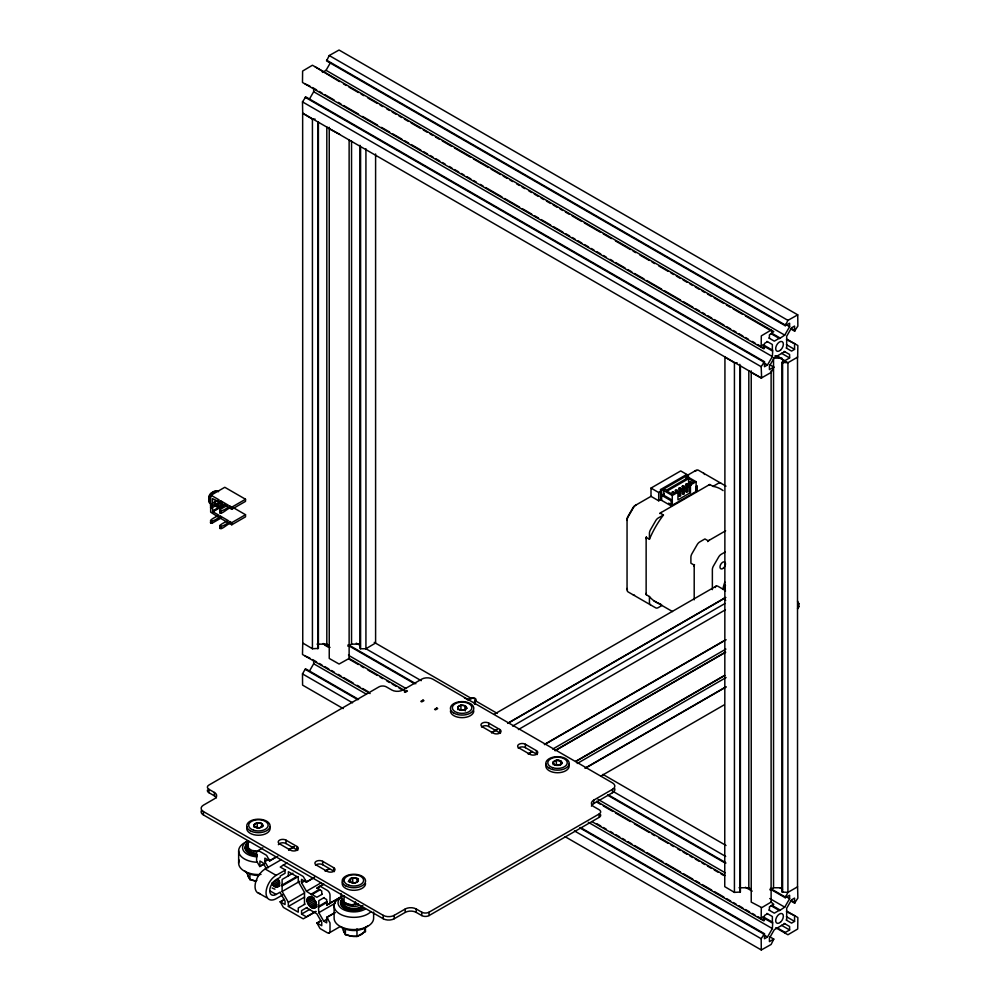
<?xml version="1.0" encoding="UTF-8"?>
<svg xmlns="http://www.w3.org/2000/svg" width="1000" height="1000" viewBox="0 0 1000 1000"><rect width="100%" height="100%" fill="white"/><g stroke="black" fill="none" stroke-linecap="round" stroke-linejoin="round"><path stroke-width="1.5" d="M341.037 893.5L341.037 896.3L344.087 902.887L351.712 904.825L358.237 903.812L351.712 904.825M344.087 902.887L344.087 895.863M723.075 490.6A65.125 37.6 -60 0 0 713.037 486.375L709.737 484.462L660.138 513.1L663.438 515.013A65.125 37.6 -60 0 0 649.438 539.263L646.137 537.362L646.137 594.637L649.438 596.538L649.438 602.487A5.188 3 -60 0 0 650.512 604.862M649.438 539.263L649.438 533.325A5.188 3 -60 0 1 650.512 529.712L655.7 520.725A5.188 3 -60 0 1 658.288 517.975L663.438 515.013M662.15 605.375L658.288 607.6A5.188 3 -60 0 1 655.7 607.85L628.125 591.938A5.188 3 -60 0 1 627.05 589.562L627.05 519.362A3.925 2.263 -60 0 1 627.863 516.613L633.038 507.663A3.925 2.263 -60 0 1 635.013 505.575L651 496.35L651 488.088L680.713 470.925L688.425 475.375L688.425 478.125M663.838 496.2L663.838 490.625L665.675 489.575L666.587 490.1L686.775 478.45L685.85 477.912L687.688 476.863L696.125 481.725L696.125 491.475L696.125 486.388L697.225 485.75L697.225 490.838L671.175 505.887L660.537 499.738L658.7 500.8L658.7 492.537L651 488.088M660.537 499.738L660.537 489.575L686.587 474.525M661.637 500.375L661.637 490.2L660.537 489.575M671.175 505.887L671.175 500.8L661.637 495.288L664.237 493.787M668.662 503.162L672.275 505.25L672.275 495.5L663.838 490.625M677.962 492.212L677.962 499.85L690.438 492.638L690.438 485.012L689.338 484.375L693.925 481.725L688.612 478.663L666.963 491.163L672.275 494.225L676.862 491.587L677.962 492.212L672.275 495.5M678.888 495.712L678.888 488.3L679.8 487.762L680.713 488.3L680.713 495.712L678.888 495.712L679.8 495.188M679.8 496.238L679.8 488.825L678.888 488.3M682.362 486.287L682.362 493.7L683.288 494.225L684.2 493.7L684.2 486.287L682.362 486.287L684.2 486.287M683.288 494.225L683.288 486.812M685.85 491.688L685.85 484.275L686.775 483.738L687.688 484.275L687.688 491.688L685.85 491.688L686.775 491.163M686.775 492.212L686.775 484.8L685.85 484.275M688.612 478.663L688.612 486.287L677.788 492.537M691.175 485.225L691.175 482.262L690.263 481.725L689.338 482.262L689.338 492L690.438 492.638M694.2 599.837L694.2 565.112L690.9 563.212L690.9 557.263A5.188 3 -60 0 1 691.975 553.65L697.163 544.663A5.188 3 -60 0 1 699.762 541.925L704.912 538.95L708.213 540.85L725.638 530.8M712.362 589.637L712.362 569.663A5.188 3 -60 0 1 713.438 566.038L718.625 557.05A5.188 3 -60 0 1 721.225 554.312L725.212 552.013M355.487 904.65L355.5 901.838M318.4 121.862L318.4 648.388L312.425 648.75L302.75 643.012L302.65 113.138L761.388 378L771.112 372.438L773.787 367.088L769.725 364.738M302.75 643.012L302.488 654.488L370.138 693.55M375.6 153.975L375.6 643.012L365.925 648.75L360.588 648.75L359.95 648.388L359.95 145.287M740.387 365.487L740.387 892.025L734.425 892.387L724.75 886.65L724.938 356.725M797.537 886.488L797.5 356.788M307.062 899.887C308.3 892.337 317.25 900.462 316.238 905.188C315.012 912.738 306.05 904.613 307.062 899.887L312.475 896.762M797.65 357.038L797.862 345.513L787.038 339.263M210.438 507.075L212.125 507.725L220.575 502.85L226.988 506.562M210.438 522.537L212.125 523.188L220.575 518.325L226.988 522.025M467.55 699.85A1.95 1.137 0.7 0 0 469.312 699.55L470.85 698.662A2.6 1.512 0.7 0 1 474.2 698.538A2.6 1.512 0.7 0 1 475.012 700.45L474.925 700.612A5.112 4.175 -60 0 1 474.513 701.462L474.513 704.087M464.475 698L467.775 699.412L470.3 698.337A3.375 1.975 0.7 0 1 474.738 698.2A3.375 1.975 0.7 0 1 475.6 700.763L475.487 700.95A6.688 5.463 -60 0 1 475.075 701.787L475.075 704.4M797.537 608.6L798.875 606.5L798.875 603.775L797.537 601.112M797.8 608.75L798.875 606.5M797.588 886.725L797.862 898.125L794.562 903.112L790.5 900.775M302.7 113.15L302.488 101.875L305.788 96.888L764.475 361.7L764.475 366.737L767.487 365L772.362 356.55L772.75 350.312L762.887 344.613M771.012 333.675L779.525 338.587L784.725 335.125L789.613 326.675L789.613 323.2L785.25 325.712L326.562 60.888L329.237 55.538L339.038 50.025L797.738 314.85L797.862 326.1L794.562 331.087L790.5 328.75M309.488 98.975L313.675 91.725L313.675 88.938M322.425 72.4L326.037 70.312L330.225 63.062M343.212 708.587L302.587 685.125L302.488 673.9L305.15 669.275L305.788 668.913L358.55 699.375M309.488 671L313.675 663.75L313.675 660.962M761.625 377.912L761.175 366.7L764.475 361.7M785.25 325.712L787.925 320.363L797.738 314.85M769.725 936.762L773.787 939.112L771.112 944.463L761.3 949.975L761.175 938.725L764.475 933.725L764.475 938.763L767.487 937.025L772.362 928.575L772.75 922.337L762.887 916.637M771.012 905.7L779.525 910.6L784.725 907.15L789.613 898.7L789.613 895.225L785.25 897.738L787.925 892.387L787.925 362.738L775.75 355.7M211.025 495.225L219.1 499.888C203.875 506.6 211.788 508.237 220.575 500.737L228.275 505.188C213.05 511.9 220.95 513.538 229.75 506.037L231.762 507.2L245.525 499.25L245.525 501.375L231.762 509.312L229.75 508.15C228.038 507.987 220.238 515.988 219.838 512.175M212.5 507.987L212.862 511.75L219.1 515.35C203.875 522.075 211.788 523.7 220.575 516.2L228.275 520.65C213.05 527.362 220.95 529 229.75 521.5L231.762 522.663L245.525 514.712L245.525 516.838L231.762 524.788L229.75 523.612C228.038 523.45 220.238 531.45 219.838 527.638M365.45 927.025L365.45 931.612L356.975 936.5L351.188 936.2L346.538 934.65M797.412 357.262L787.925 362.738L781.95 362.362L781.95 892.025L787.925 892.387L797.412 886.912M771.112 370.913L771.112 902.087L761.3 907.913L761.175 919.312M305.025 904.112L298.263 908.025L298.263 912.175L288.35 906.45L288.35 902.3L282.113 891.5L282.113 879.463L292.938 873.213M305.15 84.012L309.837 85.988M212.5 511.112L218.75 507.5M221.25 506.062L223.762 504.613M212.5 511.538L225.012 504.312M212.862 511.75L225.375 504.525M771.112 330.062L761.3 335.887L761.175 347.287M767.487 341.7L764.475 343.438L763.838 348.825L302.488 82.463L302.613 71.062L312.425 65.237L773.787 331.6L769.425 334.85L769.425 338.325M779.137 338.363L774.312 341.15L768.9 338.025M786.45 339.65L795.2 343.963M784.725 351.65L774.312 357.675L769.425 366.125L769.425 369.6L773.787 367.088M794.562 344.338L794.562 349.363L791.55 351.1L786.15 347.975M781.95 362.362L789.613 357.95L789.613 354.475L784.2 351.35M305.15 656.038L309.837 658.012M347.925 646.225L351.538 644.137L359.913 644.137M661.637 490.2L695.8 470.475A5.188 3 -60 0 1 698.4 470.225L725.975 486.138M658.7 492.537L660.537 491.475M675.4 490.312L677.225 490.312L675.4 490.312L675.4 493.275M679.8 488.825L680.713 488.3M686.775 484.8L687.688 484.275M691.175 482.262L689.338 482.262M690.438 485.012L696.125 481.725M671.175 500.8L672.275 500.163L672.275 505.25M713.037 486.375L718.188 483.4A5.188 3 -60 0 1 720.775 483.15M254.075 824.663L257.25 822.825L261.588 823.5L262.75 826L259.575 827.837L255.238 827.163L254.075 824.663L254.075 827.2M457.762 707.062L460.938 705.225L465.288 705.9L466.45 708.4L463.263 710.238L458.925 709.562L457.762 707.062L457.762 709.6M257.413 850.962L262.825 847.837M494.2 714.262L716.112 586.138M268.35 867.663L264.862 861.625L268.925 859.275M264.862 861.625L264.862 858.15L269.662 860.913L266.887 855.875A1.575 0.912 60 0 0 266.1 855.037L259.363 851.162A3.887 2.25 60 0 0 256.613 852.75L256.613 860.525A1.575 0.912 60 0 0 256.938 861.612L259.725 866.438L265.138 863.312M269.662 860.688L276.425 856.787M288.612 849.75L294.025 846.625M491.562 732.575L496.975 729.45M507.8 723.2L725.65 597.438M259.725 866.438L263.975 864.2M269.662 860.913L277.787 856.225M288.612 849.975L294.025 846.85M491.562 732.8L496.975 729.675M507.8 723.425L725.65 597.663M260.1 893.675A14.287 8.25 -60 0 1 255.387 883.275A14.287 8.25 -60 0 1 265.15 869L281.375 859.625M512.663 726.087L725.025 603.488M280.175 876.087L285.05 873.275L285.05 869.8L280.25 867.038L287.025 862.9M518.4 729.55L725.413 609.8M282.913 894.775L276.15 898.675A14.287 8.25 -60 0 1 266.05 892.85A14.287 8.25 -60 0 1 276.15 875.35L285.625 869.887M280.212 877.25L276.15 879.587A9.087 5.25 -60 0 0 269.725 890.725A9.087 5.25 -60 0 0 276.15 894.438L280.212 892.1M278.488 879.312L271.712 883.225C274.525 890.675 283.25 885.638 278.2 879.475M272.663 884.613L279.438 880.7M273.775 885.775L279.188 882.65M274.962 886.65L279.025 884.3M276.15 887.15L278.85 885.588M277.25 887.262L279.962 885.7M274.962 889.188L272.175 888M281.737 885.263L297 876.45M282.113 885.913L298.35 876.538M282.113 891.5L299.7 881.338M320.138 889.8L311.65 894.7L306.45 891.263L301.562 882.812L305.625 880.462M301.562 882.812L301.562 879.338L306.363 882.1L314.475 877.188M325.3 870.938L329.363 868.6M528.263 753.763L532.325 751.425M544.5 744.388L725.812 639.712M306.363 882.1L314.475 877.412M325.3 871.162L329.363 868.825M528.263 753.988L532.325 751.65M544.5 744.613L725.812 639.938M315.825 911.6L303.575 918.675A1.575 0.912 60 0 1 302.863 918.637L283.75 907.613A1.575 0.912 60 0 1 283.038 906.825L280.25 901.775L284.312 899.438M280.25 902L284.312 899.663M306.45 891.263L321.325 882.675M552.7 749.087L725.9 649.1M288.35 902.3L304.587 892.925M323.713 884.087L316.95 887.987L321.75 890.987L321.75 894.463M555.087 750.5L725.575 652.075M316.95 888.213L323.713 884.312M555.087 750.725L725.575 652.3M288.35 906.45L304.587 897.075M311.288 894.062L319.413 889.375M307.225 898.6L311.288 896.263M307.225 901.35L313.988 897.438M322.275 894.15L316.863 897.275L312.025 894.488M307.688 902.887L314.45 898.988M349.538 879.712L352.713 877.875L357.05 878.55L358.212 881.05L355.037 882.887L350.7 882.212L349.538 879.712L349.538 882.25M553.175 762.138L556.35 760.312L560.688 760.975L561.85 763.487L558.675 765.325L554.338 764.65L553.175 762.138L553.175 764.688M308.412 904.4L315.175 900.5M309.363 905.8L316.125 901.888M306.975 907.487L301.562 910.612L301.562 914.075L306.363 916.85L315.825 911.375M324.225 897.525L318.812 900.65L318.812 906.225M310.462 906.963L315.875 903.838M311.65 907.825L317.062 904.7M301.562 914.075L309.688 909.388M312.838 908.337L316.9 905.987M313.95 908.45L316.65 906.888M326.925 901.538L318.425 906.45L318.812 912.675L323.688 921.137L326.7 922.875L326.7 917.337L334.812 912.65M318.812 907.1L326.925 902.412M323.688 897.825L326.7 899.562L326.7 905.1L341.587 896.513M575.662 761.363L724.5 675.438M341.775 896.625L326.7 905.1M575.862 761.475L724.7 675.55M318.812 912.675L335.05 903.3M577.25 763.475L726.087 677.537M326.7 917.337L329.675 922.262A1.575 0.912 60 0 1 330 923.363L330 931.137A3.887 2.25 60 0 1 327.25 932.725L320.45 928.787A1.575 0.912 60 0 1 319.738 928L316.95 922.962L321.012 920.625M585.138 768.125L725.85 686.888M316.95 923.188L321.012 920.85M326.9 917.45L335.012 912.763M585.337 768.238L726.05 687M323.688 921.137L327.75 918.787M329.2 932.913L340.025 926.663M601.163 775.9L724.287 704.812M208.912 789.3L214.412 792.475A7.788 4.5 0 0 1 214.412 798.825L203.4 805.188A7.788 4.5 0 0 0 203.4 811.538L383.212 915.35A7.788 4.5 0 0 0 394.225 915.35L405.225 909A7.788 4.5 0 0 1 416.238 909L421.737 912.175A5.188 3 0 0 0 429.075 912.175L599.163 813.975A5.188 3 0 0 0 599.163 809.737L593.663 806.562A7.788 4.5 0 0 1 593.663 800.2L612.55 789.3A7.788 4.5 0 0 0 612.55 782.938L432.75 679.125A7.788 4.5 0 0 0 421.737 679.125L402.837 690.037A7.788 4.5 0 0 1 391.838 690.037L386.325 686.862A5.188 3 0 0 0 378.988 686.862L208.912 785.062A5.188 3 0 0 0 208.912 789.3L208.912 792.688L214.412 795.863A7.788 4.5 0 0 1 216.425 797.875M201.388 810.588A7.788 4.5 0 0 0 203.4 814.925L383.212 918.737A7.788 4.5 0 0 0 394.225 918.737L405.225 912.387A7.788 4.5 0 0 1 416.238 912.387L421.737 915.562A5.188 3 0 0 0 429.075 915.562L599.163 817.362A5.188 3 0 0 0 600.588 814.663M591.45 806.188A7.788 4.5 0 0 1 593.663 803.6L612.55 792.688A7.788 4.5 0 0 0 614.575 788.337M769.912 889.862L773.538 887.763L781.9 887.763M767.487 913.725L764.475 915.462L763.838 920.85L592 821.637M779.137 910.387L774.312 913.162L768.9 910.037M786.45 911.675L795.2 915.987M784.725 923.675L774.312 929.688L769.425 938.15L769.425 941.625L773.787 939.112M794.562 916.363L794.562 921.388L791.55 923.125L786.15 920M777.138 927.8L785.25 932.487L789.613 929.975L789.613 926.5L784.2 923.375M339.637 134.275L329.237 128.8M761.625 907.562L751.225 902.087L751.225 370.913M761.25 378.025L751.225 372.438M302.75 113.35L312.425 119.1L315.1 119.1M774.925 355.863L777.725 355.863M781.9 358.113L773.538 358.113L773.538 887.763M724.762 357.075L734.425 362.738L737.087 362.738M317.05 644.137L326.812 644.137L329.225 645.525M739.038 887.763L748.812 887.763L751.213 889.163M246.838 872.975L249.938 879.663L255.725 881.15L251.075 879.587M342.3 928.025L345.4 934.712L351.188 936.2A10.375 5.987 0 0 0 363.9 931.963M329.237 55.538L787.925 320.363M785.55 324.325L789.613 326.675M326.562 60.163L785.25 324.988M791.137 328.387L795.2 330.725M326.037 70.312L784.725 335.125M339.45 81.575L315.1 66.787M343.512 83.925L346.213 85.487M348.925 87.05L358.387 92.513M361.1 94.075L363.8 95.638M367.863 97.975L377.337 103.45M380.037 105.013L382.75 106.575M386.812 108.912L389.513 110.475M392.225 112.037L396.275 114.388M398.988 115.95L401.688 117.513M404.4 119.075L408.462 121.412M411.163 122.975L420.637 128.45M423.338 130.013L427.4 132.35M430.1 133.912L432.812 135.475M435.513 137.037L439.575 139.388M442.287 140.95L451.75 146.412M454.462 147.975L470.7 157.35M473.4 158.912L488.288 167.5M491 169.062L500.462 174.537M503.175 176.1L507.225 178.438M509.938 180L512.638 181.562M516.7 183.912L519.412 185.475M522.112 187.037L524.825 188.6M528.875 190.938L531.587 192.5M534.288 194.062L538.35 196.412M541.062 197.975L543.763 199.537M546.475 201.1L550.525 203.438M553.237 205L557.3 207.35M560 208.912L562.712 210.475M565.413 212.037L569.475 214.375M572.175 215.938L581.65 221.412M584.35 222.975L600.588 232.35M603.3 233.912L611.413 238.6M615.475 240.938L630.363 249.525M633.062 251.088L635.775 252.65M639.837 255L649.3 260.462M652.013 262.025L654.712 263.587M658.775 265.938L668.25 271.4M670.95 272.962L673.662 274.525M676.363 276.087L680.425 278.438M683.125 280L687.188 282.337M689.9 283.9L692.6 285.462M695.312 287.025L699.362 289.375M702.075 290.938L704.775 292.5M707.487 294.062L711.55 296.4M714.25 297.962L723.725 303.438M726.425 305L730.487 307.337M733.188 308.9L742.663 314.375M745.375 315.938L772.438 331.55M771.787 333.225L779.9 337.912M786.45 344.675L794.562 349.363M766.95 341.388L772.362 344.513L772.362 350.087M781.488 353.263L789.613 357.95M762.887 345.513L772.362 350.975M312.55 87.55L316.613 89.887M319.312 91.45L322.025 93.012M324.725 94.575L334.2 100.05M338.263 102.387L340.962 103.95M343.675 105.512L358.55 114.113M362.612 116.45L377.5 125.05M381.55 127.387L389.675 132.075M392.375 133.637L401.85 139.113M404.562 140.675L408.612 143.012M411.325 144.575L420.8 150.037M423.5 151.6L427.562 153.95M430.262 155.512L432.975 157.075M435.675 158.637L439.738 160.975M442.438 162.537L445.15 164.1M449.212 166.45L451.912 168.012M454.625 169.575L458.675 171.912M461.388 173.475L464.087 175.037M466.8 176.6L470.863 178.95M473.562 180.512L476.275 182.075M480.325 184.412L483.038 185.975M485.737 187.537L501.975 196.912M504.688 198.475L519.562 207.075M522.275 208.637L531.75 214.1M534.45 215.662L538.513 218.012M541.213 219.562L550.688 225.037M553.4 226.6L562.863 232.062M565.575 233.625L569.637 235.975M572.337 237.537L575.05 239.1M577.75 240.662L581.812 243M584.513 244.562L588.575 246.912M591.275 248.475L593.987 250.037M596.688 251.6L600.75 253.938M603.462 255.5L606.163 257.062M610.225 259.413L612.925 260.975M615.638 262.538L625.112 268M627.812 269.562L631.875 271.913M634.575 273.475L644.05 278.938M646.762 280.5L661.637 289.1M664.35 290.663L680.588 300.025M683.288 301.588L692.763 307.062M695.462 308.625L699.525 310.963M702.237 312.525L704.938 314.088M707.65 315.65L711.7 318M714.412 319.562L723.888 325.025M726.587 326.587L730.65 328.938M733.35 330.5L736.062 332.062M738.763 333.625L742.825 335.962M745.525 337.525L748.238 339.087M752.3 341.438L755 343M757.712 344.562L764.475 348.462M777.138 355.775L785.25 361.188M313.675 91.725L772.362 356.55M305.15 97.25L763.838 362.075M763.425 362.663L767.487 365M302.488 101.875L761.175 366.7M683.288 493.175L684.2 493.7M663.838 495.288L672.275 500.163M651 496.35L658.7 500.8M653.812 600.775L672.513 611.562M245.525 499.25L224.788 487.287L210.662 495.438L210.662 512.175L217.763 516.7M233.375 507.7L245.525 514.712M217.85 501.287L212.5 498.612L212.5 504.862M374.225 642.362L471.637 698.612M475.7 700.95L497.35 713.45M602.888 774.388L726.025 845.475M356.287 643.188L360.35 645.525M365.763 648.65L421.238 680.688M613.375 791.612L725.675 856.45M779.8 887.7L782.513 889.262M488.713 723.088L499.712 729.45A4.537 2.625 0 0 1 499.712 733.15A4.537 2.625 0 0 1 493.3 733.15L482.287 726.8A4.537 2.625 0 0 1 482.287 723.088A4.537 2.625 0 0 1 488.713 723.088L488.713 726.475L499.712 732.837A4.537 2.625 0 0 1 500.438 733.375M525.4 744.275L536.413 750.625A4.537 2.625 0 0 1 536.413 754.338A4.537 2.625 0 0 1 529.987 754.338L518.987 747.987A4.537 2.625 0 0 1 518.987 744.275A4.537 2.625 0 0 1 525.4 744.275L525.4 747.663L536.413 754.025A4.537 2.625 0 0 1 537.137 754.562M785.55 896.35L789.613 898.7M348.212 644.688L415.863 683.75M608 794.675L725.713 862.638M770.375 888.413L785.25 897.013M791.137 900.413L795.2 902.75M348.212 645.413L414.513 683.7M608 795.4L725.713 863.363M770.375 889.15L785.25 897.738M348.488 655L349.125 655.375M770.487 898.637L771.112 899.013M349.038 655.612L405.875 688.425M598 799.35L725.188 872.775M769.85 898.562L784.725 907.15M323.25 643.512L330.012 647.425M348.925 658.337L404.438 690.387M596.538 801.3L725.113 875.525M745.413 887.25L752.175 891.15M771.075 902.062L773.787 904.362L769.425 906.875L769.425 910.35M787.038 911.287L797.862 917.537L797.7 929L787.925 934.762L775.75 927.725M324.562 645.013L328.625 647.35M348.925 659.062L358.387 664.538M361.1 666.1L363.8 667.663M367.863 670L377.337 675.475M380.037 677.038L382.75 678.6M386.812 680.938L389.513 682.5M392.225 684.062L396.275 686.413M398.988 687.975L401.688 689.538M596.538 802.025L600.588 804.375M603.3 805.938L612.775 811.4M615.475 812.962L630.363 821.55M634.425 823.9L649.3 832.487M652.013 834.05L654.712 835.612M658.775 837.962L668.25 843.425M670.95 844.987L673.662 846.55M677.712 848.9L680.425 850.462M683.125 852.025L687.188 854.362M689.9 855.925L692.6 857.487M695.312 859.05L699.362 861.4M702.075 862.962L704.775 864.525M707.487 866.087L711.55 868.425M714.25 869.987L718.312 872.337M721.012 873.9L723.725 875.462M771.787 905.25L779.9 909.938M786.45 916.7L794.562 921.388M766.95 913.413L772.362 916.538L772.362 922.113M781.488 925.288L789.613 929.975M762.887 917.525L772.362 923M312.55 659.575L316.613 661.912M319.312 663.475L322.025 665.037M324.725 666.6L328.787 668.95M331.488 670.512L334.2 672.075M338.263 674.412L340.962 675.975M343.675 677.537L353.137 683.012M357.2 685.35L359.913 686.912M362.612 688.475L368.025 691.6M596.688 823.625L600.75 825.962M603.462 827.525L606.163 829.087M610.225 831.438L612.925 833M615.638 834.562L619.7 836.9M622.4 838.462L625.112 840.025M627.812 841.587L631.875 843.938M634.575 845.5L644.05 850.962M646.762 852.525L663 861.9M665.7 863.462L680.588 872.05M683.288 873.612L692.763 879.087M695.462 880.65L699.525 882.987M702.237 884.55L711.7 890.025M714.412 891.587L723.888 897.05M726.587 898.612L730.65 900.962M733.35 902.525L736.062 904.087M738.763 905.65L742.825 907.987M745.525 909.55L749.587 911.9M752.3 913.462L755 915.025M757.712 916.587L764.475 920.487M313.675 663.75L366.438 694.212M588.35 822.325L772.362 928.575M580.462 827.487L764.475 933.725M305.15 669.275L357.925 699.737M579.825 827.85L763.838 934.1M763.425 934.688L767.487 937.025M302.488 673.9L352.55 702.8M574.45 830.913L761.175 938.725M565.112 836.7L761.3 949.975M285.963 840.138L296.975 846.5A4.537 2.625 0 0 1 296.975 850.2A4.537 2.625 0 0 1 290.55 850.2L279.55 843.85A4.537 2.625 0 0 1 279.55 840.138A4.537 2.625 0 0 1 285.963 840.138L285.963 843.525L296.975 849.887A4.537 2.625 0 0 1 297.7 850.425M322.663 861.325L333.675 867.688A4.537 2.625 0 0 1 333.675 871.388A4.537 2.625 0 0 1 327.25 871.388L316.238 865.037A4.537 2.625 0 0 1 316.238 861.325A4.537 2.625 0 0 1 322.663 861.325L322.663 864.712L333.675 871.075A4.537 2.625 0 0 1 334.4 871.612M343.075 901.475L347.85 904.225M265.15 869L276.15 875.35M306.45 907.788L316.863 913.8L321.75 922.262L321.75 925.738L316.95 922.962M270.038 890.913L276.15 894.438M280.25 901.775L285.05 904.55L285.05 901.075L280.175 892.613M797.8 602.775L798.875 603.775M344.888 933.4L343.85 931.963A10.375 5.987 0 0 1 343.5 930.413M249.425 878.35L248.388 876.912A10.375 5.987 0 0 1 248.038 875.362M724.25 598.013L725.65 600.425M306.363 881.875L303.575 877.062A1.575 0.912 60 0 0 302.863 876.275L283.75 865.238A1.575 0.912 60 0 0 283.038 865.2M266.413 868.787L262.925 862.75L259.913 861.012L259.913 866.55M364.412 929.775L365.45 931.612M794.562 331.087L794.562 326.062L791.55 327.8L786.675 336.25L786.675 348.288M794.562 903.112L794.562 898.088L791.55 899.825L786.675 908.275L786.675 920.312M785.25 932.487L785.25 933.213M783.3 359.675L783.3 362.8M782.588 362.738L782.588 892.387M748.812 370.613L748.812 887.763M739.762 364.3L739.762 892.387M734.425 362.738L734.425 892.387M687.688 475.163L687.688 477.7M612.55 789.3L612.55 792.688M599.163 813.975L599.163 817.362M593.663 800.2L593.663 803.6M560.688 760.975L560.688 764.788M556.35 760.312L556.35 765.387M536.413 750.625L536.413 754.025M499.712 729.45L499.712 732.837M465.288 705.9L465.288 710.975M460.938 705.225L460.938 710.312M429.075 912.175L429.075 915.562M421.737 912.175L421.737 915.562M416.238 909L416.238 912.387M405.225 909L405.225 912.387M394.225 915.35L394.225 918.737M383.212 915.35L383.212 918.737M373.625 912.062L373.625 918.175A19.762 11.413 0 0 1 353.875 929.587A19.762 11.413 0 0 1 334.113 918.175L334.113 905.938M365.925 148.787L365.925 648.75M360.588 147.225L360.588 648.75M357.05 878.55L357.05 882.362M356.975 928.863L356.975 936.5M352.713 877.875L352.713 882.962M351.538 141.037L351.538 644.137M349.125 139.738L349.125 658.45L339.1 664.038L329.237 658.45L329.237 127.275M345.4 928.6L345.4 934.712M333.675 867.688L333.675 871.075M326.812 126.975L326.812 644.137M317.762 122.225L317.762 648.75M312.425 119.1L312.425 648.75M304.5 904.412L304.5 892.387L298.263 881.587L298.263 877.425L288.35 871.712L288.35 875.863M296.975 846.5L296.975 849.887M261.588 823.5L261.588 827.312M257.25 822.825L257.25 827.913M249.938 873.55L249.938 879.663M238.65 850.888L238.65 863.125M231.762 507.2L231.762 509.312M231.762 522.663L231.762 524.788M229.75 506.037L229.75 508.15M229.75 521.5L229.75 523.612M221.3 510.9L221.3 513.025M221.3 526.375L221.3 528.488M220.575 500.737L220.575 502.85M220.575 516.2L220.575 518.325M219.838 510.062L219.838 513.025M219.838 525.525L219.838 528.488M214.412 792.475L214.412 795.863M212.125 505.613L212.125 507.725M212.125 521.075L212.125 523.188M210.662 521.075L210.662 523.188M203.4 811.538L203.4 814.925M221.213 505.763A4.675 2.7 -60 0 1 217.913 503.862M218.188 506.7A6.488 3.75 -60 0 1 215.4 505.838M214.788 503.537A6.488 3.75 -60 0 1 215.4 500.538M223.512 505.213A6.488 3.75 -60 0 1 216.625 504.6M224.3 504.513A3.887 2.25 -60 0 1 221.038 505.95A3.887 2.25 -60 0 1 220.45 502.562M211.5 504.363A7.338 4.237 -60 0 1 210.875 495.875A7.338 4.237 -60 0 1 218.575 491.575M224.65 504.513A2.6 1.5 -60 0 1 222.387 505.213A2.6 1.5 -60 0 1 222.463 502.475M211.637 504.062A7.338 4.237 -60 0 1 210.025 495.662A7.338 4.237 -60 0 1 218.25 491.538M209.163 497.575A3.638 2.1 -60 0 1 209.513 495.887M209.688 495.462A3.638 2.1 -60 0 1 210.45 494.263M211.225 493.462A3.638 2.1 -60 0 1 211.562 493.225M208.75 497.587A4.225 2.438 -60 0 1 211.537 492.75M211.925 492.525A4.225 2.438 -60 0 1 213.55 492.3M724.6 589.375A35.675 20.6 -60 0 1 725.45 585.2M722.812 589.438A41.513 23.975 -60 0 1 724.837 582.038M660.7 604.025A65.125 37.6 -60 0 1 649.438 596.538M634.5 595.163A5.188 3 -60 0 1 633.312 594.938M635.913 505.062A5.188 3 -60 0 0 633.312 507.8L628.125 516.788A5.188 3 -60 0 0 627.05 520.4M703.587 473.212A5.188 3 -60 0 1 704.513 474.487M694.875 471.012A3.925 2.263 -60 0 1 696.562 470.7M627.487 589.963A3.925 2.263 -60 0 1 627.05 588.488M707.675 541.613A5.188 3 -60 0 1 709.3 540.225M694.2 566.388A5.188 3 -60 0 1 694.488 564.587M646.137 538.625A5.188 3 -60 0 1 646.413 536.838M659.825 513.612A5.188 3 -60 0 1 661.237 512.475M708.637 485.1A5.188 3 -60 0 1 710.05 484.613M646.413 594.837A5.188 3 -60 0 1 646.137 593.362M256.725 880.487A1.575 0.912 60 0 1 256.938 880.275M258.312 892.675A3.887 2.25 60 0 0 259.363 893.525L266.163 897.45A1.575 0.912 60 0 0 266.887 897.5M329.675 903.612A1.575 0.912 60 0 0 330 902.887L330 895.113A3.887 2.25 60 0 0 327.25 890.35L320.525 886.462A1.575 0.912 60 0 0 319.738 886.388M715.325 587.525A3.887 2.25 60 0 1 715.512 586.825M715.675 586.55A3.887 2.25 60 0 1 718.05 586.337L724.788 590.225A1.575 0.912 60 0 1 725.525 590.962M258.412 851.338A10.375 5.987 0 0 1 253.225 850.537M248.388 846.9A10.375 5.987 0 0 1 248.388 843.8M255.725 853.263A10.375 5.987 0 0 1 248.388 845.925M255.6 851.413A10.875 6.275 0 0 1 247.913 843.725M269.688 826.762A11.675 6.737 0 0 1 258.412 835.25A11.675 6.737 0 0 1 247.138 826.762M258.412 875.462A15.838 9.137 0 0 1 244.7 870.9M260.988 874.438A19.762 11.413 0 0 1 239.325 860.175M257.125 862.262A19.762 11.413 0 0 1 239.175 853.475A19.762 11.413 0 0 1 248.538 841M257.038 856.787A15.838 9.137 0 0 1 243.538 850.812A15.838 9.137 0 0 1 247.213 841.213M257.25 855.4A13.425 7.75 0 0 1 245.8 850.337A13.425 7.75 0 0 1 248.925 842.2M253.988 855.1A12.938 7.475 0 0 1 245.475 848.075M257.288 854.938A12.975 7.488 0 0 1 247.175 843.725M255.4 853.95A11.625 6.713 0 0 1 248.35 844.112M473.787 710.913A11.675 6.737 0 0 1 462.1 717.65A11.675 6.737 0 0 1 450.425 710.913M465.35 707.663A6.488 3.75 0 0 1 466.688 708.263M208.912 792.688A5.188 3 0 0 1 207.488 789.987M481.562 727.025A4.537 2.625 0 0 1 488.713 726.475M278.375 844.7A4.537 2.625 0 0 1 285.963 843.525M465.475 707.537A6.75 3.9 0 0 1 466.875 708.15M261.825 825.113A6.75 3.9 0 0 1 263.212 825.738M518.263 748.213A4.537 2.625 0 0 1 525.4 747.663M315.525 865.263A4.537 2.625 0 0 1 322.663 864.712M557.513 760.337A6.488 3.75 0 0 1 559.188 760.462M568.787 764.25A11.675 6.737 0 0 1 557.513 772.738A11.675 6.737 0 0 1 546.237 764.25M560.763 762.75A6.488 3.75 0 0 1 562.1 763.337M343.2 880.825A9.225 5.325 0 0 1 343.512 879.438M350.625 878.413A6.488 3.75 0 0 1 352.188 878.037M357.125 878.413A6.488 3.75 0 0 1 358.462 879M357.113 903.65A6.488 3.75 0 0 1 355.55 904.025M359.062 905.588A10.375 5.987 0 0 1 343.85 901.95M362.863 905.525A10.375 5.987 0 0 1 351.188 908.312A10.375 5.987 0 0 1 343.5 902.525M365.55 883.562A11.675 6.737 0 0 1 352.35 890.25A11.675 6.737 0 0 1 342.6 881.812M348.25 881.688A6.488 3.75 0 0 1 350.625 880.312M367.587 925.95A15.838 9.137 0 0 1 340.9 926.625M370.988 911.637A19.762 11.413 0 0 1 341.85 914.987A19.762 11.413 0 0 1 339.9 897.875M365.075 909.2A15.838 9.137 0 0 1 343.175 909.475A15.838 9.137 0 0 1 341.737 896.85M363.363 908.213A13.425 7.75 0 0 1 345.7 908.888A13.425 7.75 0 0 1 342.25 898.863M360.337 909.6A12.938 7.475 0 0 1 357.225 910.35M349.45 910.15A12.938 7.475 0 0 1 341.375 905.062M363.05 907.825A12.975 7.488 0 0 1 345.975 908.462A12.975 7.488 0 0 1 342.638 898.775M362.088 907.262A11.625 6.713 0 0 1 348.062 908.337A11.625 6.713 0 0 1 342.65 900.788M672.825 491.788L671.912 492.325L673.75 492.325L672.825 491.788M406.512 690.575L404.312 691.838L405.225 692.375L407.425 691.1L406.512 690.575M423.025 700.1L420.825 701.375L421.737 701.9L423.938 700.638L423.025 700.1M436.788 708.05L434.588 709.312L435.5 709.85L437.7 708.575L436.788 708.05M723.45 568.075A3.887 2.25 -60 0 0 724.675 562.038A3.887 2.25 -60 0 0 720.075 566.125A3.887 2.25 -60 0 0 723.45 568.075M780.512 922.15A5.45 3.15 -60 0 0 782.237 913.7A5.45 3.15 -60 0 0 775.8 919.425A5.45 3.15 -60 0 0 780.512 922.15M256.163 827.575A4.5 2.6 0 0 0 262.913 825.325A4.5 2.6 0 0 0 256.163 823.088A4.5 2.6 0 0 0 256.163 827.575M250.162 830.713A11.675 6.737 0 0 0 269.688 827.688A11.675 6.737 0 0 0 255.387 819.438A11.675 6.737 0 0 0 250.162 830.713M253.55 830.2A9.725 5.613 0 0 0 268.137 825.325A9.725 5.613 0 0 0 253.55 820.462A9.725 5.613 0 0 0 253.55 830.2M459.862 709.975A4.5 2.6 0 0 0 466.6 707.725A4.5 2.6 0 0 0 459.862 705.487A4.5 2.6 0 0 0 459.862 709.975M453.85 713.112A11.675 6.737 0 0 0 473.387 710.088A11.675 6.737 0 0 0 459.087 701.838A11.675 6.737 0 0 0 453.85 713.112M457.238 712.6A9.725 5.613 0 0 0 471.838 707.725A9.725 5.613 0 0 0 457.238 702.862A9.725 5.613 0 0 0 457.238 712.6M555.262 765.062A4.5 2.6 0 0 0 562.013 762.812A4.5 2.6 0 0 0 555.262 760.562A4.5 2.6 0 0 0 555.262 765.062M549.263 768.2A11.675 6.737 0 0 0 568.787 765.175A11.675 6.737 0 0 0 554.487 756.912A11.675 6.737 0 0 0 549.263 768.2M552.65 767.675A9.725 5.613 0 0 0 567.238 762.812A9.725 5.613 0 0 0 552.65 757.95A9.725 5.613 0 0 0 552.65 767.675M351.625 882.625A4.5 2.6 0 0 0 358.363 880.387A4.5 2.6 0 0 0 351.625 878.138A4.5 2.6 0 0 0 351.625 882.625M345.613 885.763A11.675 6.737 0 0 0 365.15 882.738A11.675 6.737 0 0 0 350.85 874.488A11.675 6.737 0 0 0 345.613 885.763M349.012 885.25A9.725 5.613 0 0 0 363.6 880.387A9.725 5.613 0 0 0 349.012 875.512A9.725 5.613 0 0 0 349.012 885.25M780.512 350.125A5.45 3.15 -60 0 0 782.237 341.675A5.45 3.15 -60 0 0 775.8 347.4A5.45 3.15 -60 0 0 780.512 350.125"/></g></svg>
